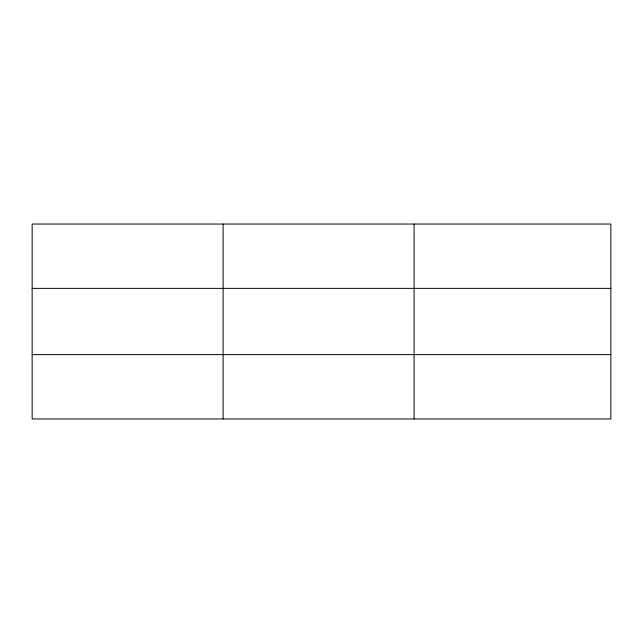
<?xml version="1.0" encoding="UTF-8"?>
<svg xmlns="http://www.w3.org/2000/svg" width="643" height="643" viewBox="0 0 643 643"><rect width="100%" height="100%" fill="white"/><g stroke="black" fill="none" stroke-linecap="round" stroke-linejoin="round"><path stroke-width="0.96" d="M223.121 224.045L223.121 418.955M414.092 224.045L414.092 418.955M610.85 288.369L610.85 224.045L32.15 224.045L32.15 418.955L610.85 418.955L610.85 288.369L32.15 288.369M32.15 354.631L610.85 354.631"/></g></svg>
